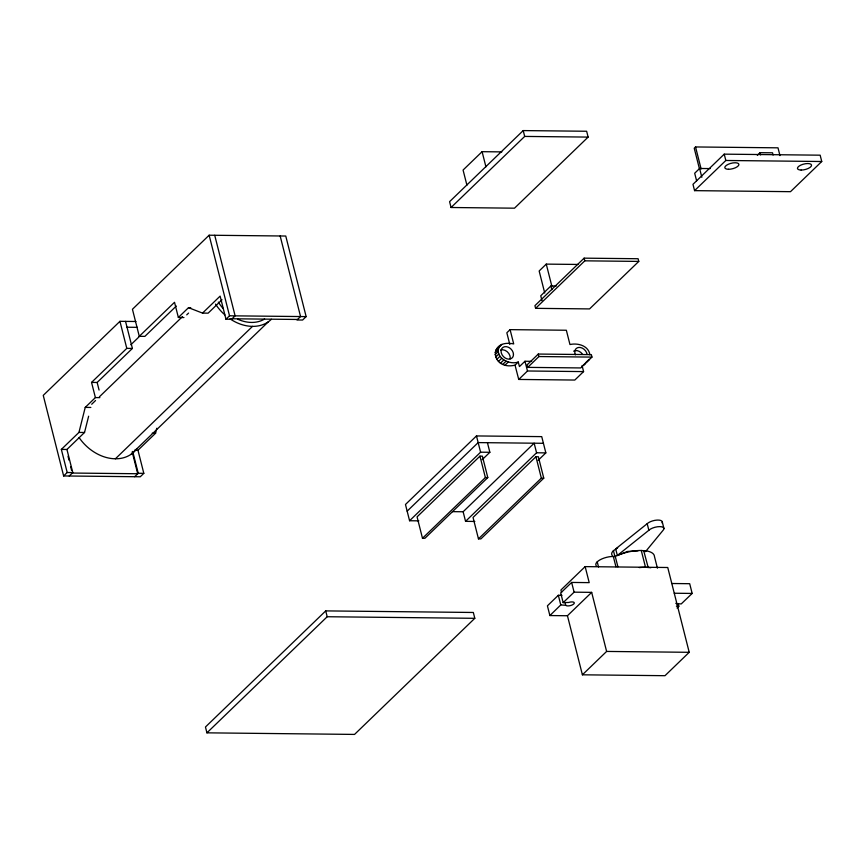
<?xml version="1.0" encoding="UTF-8"?>
<svg xmlns="http://www.w3.org/2000/svg" width="865" height="865" viewBox="0 0 865 865"><rect width="100%" height="100%" fill="white"/><g stroke="black" fill="none" stroke-linecap="round" stroke-linejoin="round"><path stroke-width="1.3" d="M531.661 361.332L524.968 361.256L519.454 366.576L518.276 362.024L515.032 365.16C490.888 370.912 487.395 338.593 513.702 343.924L510.091 329.641L566.348 330.246L569.959 344.529C577.95 342.767 588.589 345.643 589.93 354.899M518.276 362.024C508.696 365.527 492.801 356.369 500.143 345.546M135.946 321.499L119.943 321.326L43.25 395.381L63.642 475.955L67.189 472.517L61.35 449.411L78.942 432.424L85.235 407.393L95.399 397.586L99.864 397.63M61.35 449.411L66.94 449.465L84.532 432.478L88.63 416.206M134.616 450.189L137.968 450.233L155.57 433.246L156.825 428.24M645.485 551.686L662.979 530.418A8.25 3.211 -14.2 0 0 659.757 526.623A8.25 3.211 -14.2 0 0 648.858 530.267L617.351 555.471L615.685 548.907L647.193 523.693A8.25 3.211 -14.2 0 1 657.14 520.081A8.25 3.211 -14.2 0 1 662.071 522.882M306.145 316.612L235.118 315.855L231.561 319.282L225.97 319.228L220.121 296.111L202.529 313.098L188.516 307.67L178.363 317.477L174.525 302.296L139.287 336.323L132.442 309.27L209.135 235.215L285.764 236.037L306.145 316.612L302.599 320.039L296.998 319.985L300.555 316.547L280.163 235.972M63.642 475.955L69.232 476.01L72.79 472.582L66.94 449.465M69.232 476.01L134.67 476.712L138.227 473.285L143.817 473.339L137.968 450.233M561.99 595.325L558.336 595.282L547.415 605.824L549.88 615.556L560.779 604.938L565.775 605.305A4.466 1.741 -14.2 0 0 571.181 605.359A4.466 1.741 -14.2 0 0 574.122 602.516A4.466 1.741 -14.2 0 0 568.716 602.462L563.158 602.635L560.715 592.979L571.635 582.437L589.206 582.632L585.151 566.618L667.748 567.505L689.21 652.307L664.99 675.695L582.394 674.808L567.451 615.739L591.671 592.363L606.614 651.432L582.394 674.808M677.025 607.998L678.841 606.235L678.236 603.813M95.399 397.586L91.549 382.406L126.787 348.379L132.388 348.444L125.544 321.391M130.853 344.767L139.546 336.377M91.549 382.406L97.15 382.46L132.388 348.444M176.309 306.037L144.877 336.377L139.287 336.323M91.69 404.258L95.55 400.527M99.41 396.797L182.472 316.601M186.721 314.86L188.57 313.076M222.013 299.744L208.119 313.162L202.529 313.098M225.97 319.228L229.528 315.79L235.118 315.855L214.725 235.28M115.391 458.796L252.526 326.375M131.199 454.212L268.334 321.802M143.817 473.339L140.271 476.777L134.67 476.712M501.841 151.894L482.097 151.689L463.078 170.048L466.916 185.186M523.206 130.583L449.584 201.664L451.065 207.503L514.502 208.184L588.124 137.092L586.643 131.253L523.206 130.583L524.687 136.421L451.065 207.503M577.961 264.452L546.269 264.117L539.154 270.983L544.734 293.04M556.227 286.034L550.897 285.969L540.744 295.776L542.009 300.761M779.971 155.603L778.003 147.828L695.547 146.953L694.227 148.229L699.471 168.945M510.091 329.641L506.836 332.787L509.799 344.465M584.124 258.159L534.927 305.659L535.608 308.34L589.573 308.913L638.781 261.414L638.1 258.732L584.124 258.159L584.805 260.83L535.608 308.34M495.699 350.336L501.83 344.389M495.061 352.39L498.316 349.244M495.039 354.682L498.283 351.536M495.623 357.061L498.878 353.926M496.791 359.375L500.035 356.239M498.445 361.462L501.689 358.326M710.316 168.588L699.612 168.48L694.682 173.238L696.595 180.785M500.478 363.181L503.733 360.035M502.76 364.403L506.003 361.267M505.117 365.062L508.371 361.916M724.221 154.154L692.973 184.321L694.573 190.646L790.502 191.673L821.75 161.506L820.15 155.181L724.221 154.154L725.832 160.479L694.573 190.646M538.289 354.055L527.077 364.889L527.704 367.376L580.739 367.939L591.963 357.104L591.336 354.628L538.289 354.055L538.927 356.542L527.704 367.376M515.032 365.16L518.73 379.443L527.488 370.988L583.572 371.593L582.069 365.506M757.318 155.3L760.043 152.672L772.532 152.802L773.094 155.04M538.171 460.299L545.847 452.882L541.728 436.63L476.474 435.938L405.469 504.49L409.578 520.741L418.855 520.849M407.156 511.161L478.161 442.599L543.415 443.302M409.578 520.741L480.594 452.19L489.86 452.287L487.438 442.696M479.956 456.147L417.071 516.859L422.488 538.268L424.91 538.289L487.795 477.577L482.378 456.169L479.956 456.147L485.373 477.556L422.488 538.268M482.183 459.693L489.86 452.287M325.716 610.895L205.459 727L206.93 732.839L354.542 734.417L474.809 618.313L473.328 612.474L325.716 610.895L327.197 616.734L206.93 732.839M586.092 362.403L589.335 359.267L583.248 365.268L584.913 364.079M583.572 371.593L574.814 380.049L518.73 379.443M463.132 511.756L534.138 443.194L536.57 452.784L465.554 521.346L463.132 511.756L452.46 511.648M535.932 456.742L473.047 517.454L478.464 538.863L480.886 538.895L543.771 478.172L538.354 456.763L535.932 456.742L541.349 478.15L478.464 538.863M585.151 566.618L560.931 590.006L561.558 592.471M648.123 567.289L643.69 550.691M671.802 583.507L689.697 583.702L692.162 593.433L681.231 603.932L676.246 603.608A4.466 1.741 -14.2 0 0 675.781 603.283M563.158 602.635L574.101 592.168L591.671 592.363M612.247 555.46A15.008 5.839 -14.2 0 1 613.436 550.648L617.664 547.826M496.899 348.682L498.586 347.525M596.266 565.732A12.175 4.736 -14.2 0 1 600.191 559.741A12.175 4.736 -14.2 0 1 613.317 556.465L615.956 556.119A25.993 10.11 -14.2 0 1 641.268 550.475L646.609 550.94A25.993 10.11 -14.2 0 1 654.47 556.53L657.411 568.154M617.351 555.471L627.579 551.438L638.013 550.864M524.687 136.421L588.124 137.092M725.832 160.479L821.75 161.506M584.805 260.83L638.781 261.414M188.516 307.67L190.754 307.702M178.363 317.477L183.953 317.542M232.058 318.763L297.506 319.466M127.014 327.229L137.427 327.338M538.927 356.542L591.963 357.104M85.235 407.393L90.836 407.447M78.942 432.424L84.532 432.478M152.208 433.203L155.57 433.246M536.57 452.784L545.847 452.882M67.189 472.517L72.79 472.582M72.271 473.047L137.708 473.739L132.172 451.844M485.373 477.556L487.795 477.577M541.349 478.15L543.771 478.172M465.554 521.346L474.831 521.444M674.257 593.239L692.162 593.433M676.408 606.214L678.841 606.235M549.88 615.556L567.451 615.739M327.197 616.734L474.809 618.313M606.614 651.432L689.21 652.307M639.343 567.602A25.993 10.11 -14.2 0 1 645.517 567.267L650.858 567.721M587.043 354.12L586.524 352.488A7.007 5.341 46 0 0 578.966 347.427A7.007 5.341 46 0 0 574.89 353.223L575.409 354.855M524.968 361.256L527.488 370.988M760.043 152.672L760.605 154.911M695.547 146.953L701.115 168.967M699.612 168.48L701.839 177.293M662.287 521.984L663.952 528.547M647.193 523.693L648.858 530.267M641.268 550.475L645.517 567.267M546.269 264.117L551.848 286.174M550.897 285.969L551.848 289.71M615.285 556.487L617.902 566.813M613.436 550.648L615.015 556.898M613.317 556.465L615.934 566.791M597.228 561.828L598.537 566.997M482.097 151.689L485.925 166.826M571.635 582.437L574.101 592.168M565.05 602.602L565.656 605.024M558.336 595.282L560.779 604.938M476.474 435.938L480.594 452.19M209.135 235.215L229.528 315.79M119.943 321.326L126.787 348.379M132.702 451.454L138.227 473.285M97.15 382.46L99.064 390.05M68.032 456.298L69.016 460.158M70.638 466.603L71.622 470.463M271.383 319.261A39.779 30.307 46 0 1 229.96 318.817M224.857 314.882A39.779 30.307 46 0 1 215.547 304.112M136.811 448.643A39.779 30.307 46 0 1 79.115 437.604M264.603 319.012A35.357 26.945 46 0 1 237.605 319.163M223.04 308.373A35.357 26.945 46 0 1 218.304 302.09M573.625 351.179A7.007 5.341 46 0 1 582.372 354.077M500.619 350.065A7.007 5.341 46 0 1 509.907 355.71L510.209 357.332A7.007 5.341 46 0 1 510.091 358.867M513.464 354.196L513.161 352.563A7.007 5.341 46 0 0 506.111 346.649A7.007 5.341 46 0 0 501.084 351.568L501.386 353.201A7.007 5.341 46 0 0 508.436 359.116A7.007 5.341 46 0 0 513.464 354.196M728.481 169.281A7.244 2.822 -14.2 0 0 738.915 164.447A7.244 2.822 -14.2 0 0 728.179 164.328A7.244 2.822 -14.2 0 0 728.481 169.281M801.12 170.059A7.244 2.822 -14.2 0 0 811.554 165.226A7.244 2.822 -14.2 0 0 800.817 165.107A7.244 2.822 -14.2 0 0 801.12 170.059"/></g></svg>
